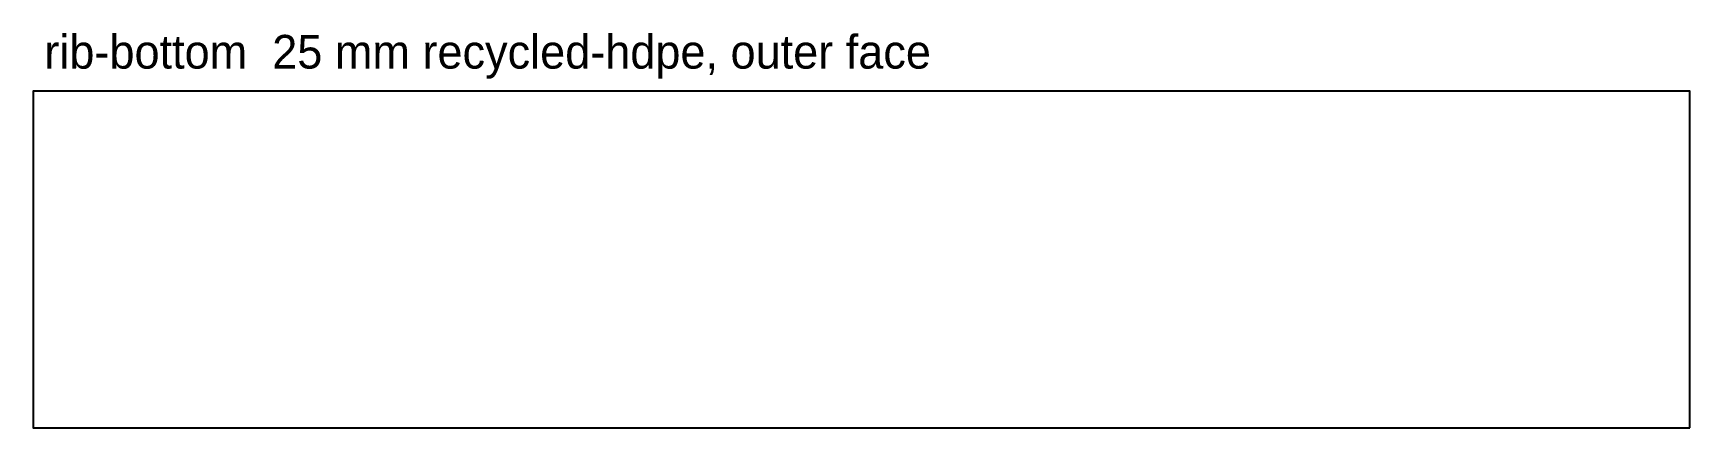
# Model space of a CAD drawing. Header units: millimetres. Extents: x 0 to 295, y 0 to 70.
import ezdxf

# ---------------------------------------------------------------- set-up
doc = ezdxf.new("R2010")
doc.units = ezdxf.units.MM
doc.layers.add('CUT_OUTSIDE', color=1, linetype='Continuous')
doc.layers.add('NOTES', color=7, linetype='Continuous')

msp = doc.modelspace()

# ---------------------------------------------------------------- linework, layer by layer
at = {"layer": 'CUT_OUTSIDE'}
msp.add_lwpolyline([(295, 0), (295, 60), (0, 60), (0, 0), (295, 0)], close=True, dxfattribs=at)

# ---------------------------------------------------------------- texts
at = {"layer": 'NOTES'}
msp.add_text('rib-bottom  25 mm recycled-hdpe, outer face', height=6, dxfattribs=at).set_placement((2, 64))

doc.saveas('drawing.dxf')
